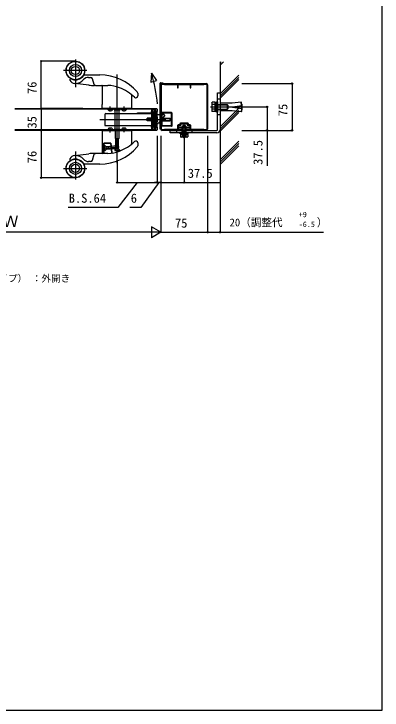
# Model space of a CAD drawing. Units: millimetres, scale not verified. Extents: x -875 to 875, y -1304 to 1298.
# Drawn here: x 284 to 875, y -1304 to -188 of the extents above; entities that cross this region are included whole.
import ezdxf
from ezdxf.enums import TextEntityAlignment as Align

# ---------------------------------------------------------------- set-up
doc = ezdxf.new("R2010")
doc.units = ezdxf.units.MM
doc.header["$LTSCALE"] = 6
for name, color, linetype in [('0-2_USER1', 3, 'Continuous'), ('0-3_YKK_11', 7, 'Continuous'), ('0-4_YKK_11E', 7, 'Continuous'), ('0-5_YKK_12', 2, 'Continuous'), ('0-6_YKK_13', 4, 'Continuous'), ('0-8_YKK_D', 6, 'Continuous'), ('0-9_YKK_ZWAK', 7, 'Continuous'), ('0-A_YSS_K', 3, 'Continuous')]:
    doc.layers.add(name, color=color, linetype=linetype)
doc.styles.add('ＭＳ ゴシック', font='')
doc.styles.get('ＭＳ ゴシック').set_extended_font_data('MS Gothic')

msp = doc.modelspace()

# ---------------------------------------------------------------- linework, layer by layer
at = {"layer": '0-3_YKK_11'}
for p, q in [((520, -372.4), (520, -301.4)), ((522, -299.4), (593, -299.4)), ((595, -301.4), (595, -372.4)), ((546.9, -366.8), (546.9, -372.1)), ((563.6, -363.1), (551.4, -363.1)), ((568.1, -372.1), (568.1, -366.8))]:
    msp.add_line(p, q, dxfattribs=at)
for points in [[(521.1, -372.3), (521.1, -356.6), (521.3, -356.4), (521.3, -352.4), (521.1, -352.2), (521.1, -321.6), (521.3, -321.4), (521.3, -317.4), (521.1, -317.2), (521.1, -301.5)], [(522.1, -300.5), (525.8, -300.5), (526, -300.7), (546.9, -300.7), (546.9, -305.8)], [(548.1, -305.8), (548.1, -300.7), (566.9, -300.7), (566.9, -305.8)], [(568.1, -305.8), (568.1, -300.7), (589, -300.7), (589.2, -300.5), (592.9, -300.5)], [(593.9, -301.5), (593.9, -317.2), (593.7, -317.4), (593.7, -321.4), (593.9, -321.6)], [(593.9, -321.6), (593.9, -352.2), (593.7, -352.4), (593.7, -356.4), (593.9, -356.6), (593.9, -372.3)], [(593, -374.4), (562.5, -374.4), (562.5, -372.4), (567, -372.4), (567, -366.9), (563.5, -366.9), (563.5, -364.2), (551.5, -364.2), (551.5, -366.9), (548, -366.9), (548, -372.4), (552.5, -372.4), (552.5, -374.4), (522, -374.4)], [(550.4, -364.1), (550.4, -365.8), (547.9, -365.8)], [(567.1, -365.8), (564.6, -365.8), (564.6, -364.1)], [(545.9, -373.1), (526, -373.1), (525.8, -373.3), (522.1, -373.3)], [(592.9, -373.3), (589.2, -373.3), (589, -373.1), (569.1, -373.1)]]:
    msp.add_lwpolyline(points, dxfattribs=at)
for centre, radius, start, end in [((522, -301.4), 2, 90.00001, 179.99999), ((522.1, -301.5), 1, 90.00001, 179.99999), ((592.9, -301.5), 1, 0.00001, 89.99999), ((593, -301.4), 2, 0.00001, 89.99999), ((547.5, -305.8), 0.6, 179.99999, 0.00001), ((567.5, -305.8), 0.6, 179.99999, 0.00001), ((547.9, -366.8), 1, 90.00001, 179.99999), ((551.4, -364.1), 1, 90.00001, 179.99999), ((563.6, -364.1), 1, 0.00001, 89.99999), ((567.1, -366.8), 1, 0.00001, 89.99999), ((522, -372.4), 2, 180.00001, 269.99999), ((522.1, -372.3), 1, 180.00001, 269.99999), ((545.9, -372.1), 1, 270.00001, 359.99999), ((569.1, -372.1), 1, 180.00001, 269.99999), ((592.9, -372.3), 1, 270.00001, 359.99999), ((593, -372.4), 2, 270.00001, 359.99999)]:
    msp.add_arc(centre, radius, start, end, dxfattribs=at)
at = {"layer": '0-4_YKK_11E'}
for p, q in [((285.821, -339.4), (513, -339.4)), ((514, -340.4), (514, -344.1)), ((513, -374.4), (285.821, -374.4))]:
    msp.add_line(p, q, dxfattribs=at)
for points in [[(285.821, -373.2), (505.8, -373.2), (505.8, -369.4), (505, -369.4), (505, -368.4), (505.8, -368.4), (505.8, -361.286), (505, -359.9), (505, -353.9), (505.8, -352.514), (505.8, -345.4), (505, -345.4), (505, -344.4), (505.8, -344.4), (505.8, -340.6), (285.821, -340.6)], [(514, -344.1), (513.7, -344.4), (512, -344.4), (512, -340.9), (507, -340.9), (507, -356.442), (506.88, -356.625), (506.88, -357.175), (507, -357.358), (507, -372.9), (512, -372.9), (512, -369.4), (514, -369.4), (514, -373.4)]]:
    msp.add_lwpolyline(points, dxfattribs=at)
for centre, start, end in [((513, -340.4), 360, 90), ((513, -373.4), 270, 360)]:
    msp.add_arc(centre, 1, start, end, dxfattribs=at)
at = {"layer": '0-5_YKK_12'}
for p, q in [((383, -260.8), (383, -305.277)), ((401.3, -278.4), (363.7, -278.4)), ((450, -426.804), (450, -284.942)), ((439, -343.973), (439, -335.926)), ((461, -343.973), (461, -336.373)), ((439, -377.874), (439, -369.827)), ((461, -377.427), (461, -369.827)), ((383, -408.523), (383, -453)), ((363.7, -435.4), (401.3, -435.4))]:
    msp.add_line(p, q, dxfattribs=at)
at = {"layer": '0-6_YKK_13'}
for p, q in [((397.142, -285.4), (422, -285.4)), ((403.906, -289.4), (407.284, -289.4)), ((505.109, -282.527), (504.038, -296.891)), ((505.109, -282.527), (512.977, -294.593)), ((404.537, -301.863), (381.806, -299.128)), ((413.066, -300.988), (410.152, -291.518)), ((504.038, -296.891), (512.977, -294.593)), ((519, -372.4), (519, -298.9)), ((414.964, -302.4), (413.495, -302.4)), ((414.964, -302.4), (435, -302.4)), ((426, -302.9), (426, -332.9)), ((473, -317.591), (473, -339.4)), ((483, -314.754), (483, -319.138)), ((615, -314.4), (615, -373.4)), ((426, -336.4), (426, -332.9)), ((601.9, -330.4), (602.481, -329.394)), ((601.9, -330.4), (601.9, -343.4)), ((607.4, -333.147), (602.481, -333.147)), ((607.4, -329.65), (609.4, -329.65)), ((615, -324.4), (611, -324.4)), ((611, -333.58), (626.88, -333.58)), ((615, -331.4), (615.5, -330.9)), ((615, -331.4), (615, -342.4)), ((634.667, -330.9), (615.5, -330.9)), ((615.5, -342.9), (615.5, -330.9)), ((626.2, -332.9), (626.2, -340.9)), ((648.731, -329.192), (634.667, -330.9)), ((635, -336.4), (649.891, -334.592)), ((649.29, -329.649), (648.734, -329.213)), ((649.394, -334.652), (648.734, -329.213)), ((649.891, -334.592), (649.29, -329.649)), ((650, -332.4), (649.63, -332.445)), ((650.5, -332.9), (650, -332.4)), ((650, -341.4), (650, -332.4)), ((650.5, -340.9), (650.5, -332.9)), ((426, -339.4), (426, -336.4)), ((473, -339.4), (426, -339.4)), ((435.2, -339.4), (435.2, -340.4)), ((435.2, -340.4), (442.8, -340.4)), ((435.598, -341.519), (435.5, -340.4)), ((442.5, -340.4), (442.402, -341.519)), ((442.8, -340.4), (442.8, -339.4)), ((445, -339.4), (445, -341.1)), ((445.3, -341.4), (454.7, -341.4)), ((447, -372.4), (447, -341.4)), ((453, -372.4), (453, -341.4)), ((455, -339.4), (455, -341.1)), ((457.598, -341.519), (457.5, -340.4)), ((464.5, -340.4), (464.402, -341.519)), ((509, -344.5), (510, -344.5)), ((509, -369.3), (509, -344.5)), ((510, -344.5), (510, -369.3)), ((514, -344.4), (512.5, -344.4)), ((512.5, -369.4), (512.5, -344.4)), ((514, -369.4), (514, -344.4)), ((537.1, -345.9), (522.1, -345.9)), ((522.1, -367.9), (522.1, -345.9)), ((599.9, -336.9), (652.307, -336.9)), ((601.9, -343.4), (602.481, -344.406)), ((607.4, -340.653), (602.481, -340.653)), ((607.4, -344.406), (602.481, -344.406)), ((611, -336.9), (615, -336.9)), ((611, -340.22), (626.88, -340.22)), ((615, -342.4), (615.5, -342.9)), ((635, -336.4), (635, -337.4)), ((635, -337.4), (649.891, -339.208)), ((649.394, -339.148), (648.734, -344.587)), ((649.29, -344.151), (648.734, -344.587)), ((649.891, -339.208), (649.29, -344.151)), ((650, -341.4), (649.63, -341.355)), ((650, -341.4), (650.5, -340.9)), ((421.923, -356.9), (528.124, -356.9)), ((431.6, -347.4), (507, -347.4)), ((482.5, -346.4), (507, -346.4)), ((482.5, -347.4), (482.5, -346.4)), ((498, -358.9), (498, -354.9)), ((507, -354.9), (498, -354.9)), ((507, -355.28), (498, -355.28)), ((512.5, -354.9), (507, -354.9)), ((512.5, -355.28), (507, -355.28)), ((510, -346.4), (512.5, -346.4)), ((510, -351.9), (510, -347.4)), ((510, -347.4), (512.5, -347.4)), ((510, -351.9), (510.9, -351.9)), ((510.9, -361.9), (510.9, -351.9)), ((511.6, -350.9), (511.6, -347.4)), ((512.5, -350.9), (511.6, -350.9)), ((512.5, -359.7), (512.5, -354.1)), ((513.7, -352.9), (513.7, -360.9)), ((514, -352.9), (514, -360.9)), ((514, -360.9), (514, -352.9)), ((526, -351.1), (519, -359.274)), ((519, -352.9), (519, -360.9)), ((519, -360.9), (519, -352.9)), ((519.3, -352.9), (519.3, -360.9)), ((525, -347.9), (520, -347.9)), ((520, -348.9), (525, -348.9)), ((521, -353.286), (520, -352.286)), ((520.5, -359.7), (520.5, -354.1)), ((520.5, -354.9), (535, -354.9)), ((520.5, -355.28), (535, -355.28)), ((521, -360.514), (521, -353.286)), ((538.1, -346.9), (521.1, -346.9)), ((521.1, -366.9), (521.1, -346.9)), ((525, -348.9), (525, -347.9)), ((526, -349.9), (526, -351.1)), ((535, -358.9), (535, -354.9)), ((537.1, -366.9), (537.1, -346.9)), ((538.1, -366.9), (538.1, -346.9)), ((615, -349.4), (611, -349.4)), ((430, -366.4), (507, -366.4)), ((482.5, -366.4), (482.5, -367.4)), ((507, -367.4), (482.5, -367.4)), ((507, -358.52), (498, -358.52)), ((507, -358.9), (498, -358.9)), ((512.5, -358.52), (507, -358.52)), ((512.5, -358.9), (507, -358.9)), ((510.9, -361.9), (510, -361.9)), ((510, -369.1), (510, -361.9)), ((511.6, -362.9), (512.5, -362.9)), ((511.6, -369.1), (511.6, -362.9)), ((513.7, -360.9), (512.5, -359.7)), ((514, -360.9), (513.7, -360.9)), ((519, -359.274), (515.658, -363.177)), ((519, -360.9), (519.3, -360.9)), ((519.3, -360.9), (520.5, -359.7)), ((520, -361.514), (521, -360.514)), ((520.5, -358.52), (535, -358.52)), ((520.5, -358.9), (535, -358.9)), ((538.1, -366.9), (521.1, -366.9)), ((537.1, -367.9), (522.1, -367.9)), ((560.5, -368.2), (554.5, -368.2)), ((555.04, -376.5), (555.04, -367.66)), ((557.5, -386.712), (557.5, -365.767)), ((559.96, -376.5), (559.96, -367.66)), ((426, -374.4), (426, -397.4)), ((426, -374.4), (473, -374.4)), ((435.5, -373.4), (435.598, -372.281)), ((442.402, -372.281), (442.5, -373.4)), ((445, -374.4), (445, -372.7)), ((445.3, -372.4), (454.7, -372.4)), ((447, -372.4), (447, -374.4)), ((447, -374.4), (447, -387.1)), ((453, -372.4), (453, -374.4)), ((453, -387.1), (453, -374.4)), ((455, -372.7), (455, -374.4)), ((457.2, -373.4), (457.2, -374.4)), ((464.8, -373.4), (457.2, -373.4)), ((457.5, -373.4), (457.598, -372.281)), ((464.402, -372.281), (464.5, -373.4)), ((464.8, -374.4), (464.8, -373.4)), ((473, -374.4), (473, -396.209)), ((510, -369.3), (509, -369.3)), ((512.5, -369.4), (514, -369.4)), ((545, -374.4), (545, -378.4)), ((551.25, -378.4), (563.75, -378.4)), ((551.25, -380), (551.25, -378.4)), ((554.7, -377.44), (554.5, -376.5)), ((560.5, -376.5), (554.5, -376.5)), ((554.7, -377.44), (555.04, -376.5)), ((554.7, -378.4), (554.7, -377.44)), ((557.5, -374.4), (557.5, -378.4)), ((560.3, -377.44), (559.96, -376.5)), ((563.75, -380), (563.75, -378.4)), ((570, -374.4), (570, -378.4)), ((447, -387.1), (447.3, -387.4)), ((448, -390.4), (448, -387.4)), ((448, -404.15), (448, -390.4)), ((452, -390.4), (452, -387.4)), ((452, -404.15), (452, -390.4)), ((551.25, -380), (563.75, -380)), ((551.726, -381.2), (551.726, -384.753)), ((552.5, -385.2), (551.726, -384.753)), ((551.925, -380), (551.925, -381.2)), ((562.5, -385.2), (552.5, -385.2)), ((554.613, -381.2), (554.613, -384.753)), ((560.387, -381.2), (560.387, -384.753)), ((562.5, -385.2), (563.274, -384.753)), ((563.075, -380), (563.075, -381.2)), ((426, -397.4), (426, -410.4)), ((426, -397.4), (428.5, -397.4)), ((440, -394.7), (428.5, -394.7)), ((428.5, -397.4), (428.5, -394.7)), ((428.5, -409.9), (428.5, -397.4)), ((428.634, -402.948), (453.04, -400.813)), ((429.947, -407.35), (429.162, -398.385)), ((430.246, -407.324), (429.461, -398.359)), ((429.5, -394.9), (439.542, -394.9)), ((431.628, -400.176), (451.253, -398.46)), ((431.663, -400.575), (451.288, -398.858)), ((440, -394.7), (440.412, -399.408)), ((440.381, -399.26), (440.04, -395.356)), ((440.843, -404.54), (440.381, -399.26)), ((451.253, -398.46), (451.689, -403.441)), ((483, -394.662), (483, -399.046)), ((381.806, -414.672), (404.537, -411.937)), ((410.152, -422.282), (413.066, -412.812)), ((413.495, -411.4), (414.964, -411.4)), ((435, -411.4), (414.964, -411.4)), ((429, -409.4), (429, -407.634)), ((430.246, -407.324), (429.947, -407.35)), ((432.064, -405.157), (430.246, -407.324)), ((451.654, -403.042), (432.029, -404.759)), ((451.689, -403.441), (432.064, -405.157)), ((441.371, -410.574), (440.843, -404.54)), ((440.847, -404.389), (441.379, -410.464)), ((441.388, -410.709), (441.4, -410.706)), ((446, -406.15), (448, -404.15)), ((446, -406.15), (446, -406.45)), ((446, -406.15), (454, -406.15)), ((446, -406.45), (454, -406.45)), ((452, -404.15), (448, -404.15)), ((454, -406.15), (452, -404.15)), ((454, -406.15), (454, -406.45)), ((422, -428.4), (397.142, -428.4)), ((407.284, -424.4), (403.906, -424.4))]:
    msp.add_line(p, q, dxfattribs=at)
for points in [[(520, -297.9), (523, -297.9), (523, -298.9), (520, -298.9), (520, -372.4), (519, -372.4)], [(611, -373.4), (611, -314.4), (615, -314.4)], [(607.4, -344.406), (607.4, -329.394), (602.481, -329.394)], [(609.4, -344.15), (607.4, -344.15), (607.4, -329.65)], [(611, -332.9), (626.2, -332.9), (627.4, -334.1), (627.4, -339.7)], [(457.2, -339.4), (457.2, -340.4), (464.8, -340.4), (464.8, -339.4)], [(508, -369.3), (507, -369.3), (507, -344.5), (508, -344.5), (509, -344.5)], [(509, -369.3), (508, -369.3), (508, -344.5)], [(611, -340.9), (626.2, -340.9), (627.4, -339.7)], [(648.731, -344.608), (634.667, -342.9), (615.5, -342.9)], [(430, -349), (430, -364.8), (430, -366.4)], [(514, -352.9), (513.7, -352.9), (512.5, -354.1)], [(525.5, -349.4), (519, -349.4), (514, -349.4)], [(519, -352.9), (519.3, -352.9), (520.5, -354.1)], [(522.1, -354.4), (523.1, -354.4), (523.1, -359.4), (522.1, -359.4)], [(554.5, -376.5), (554.5, -368.2), (555.5, -367.2)], [(560.5, -376.5), (560.5, -368.2), (559.5, -367.2), (555.5, -367.2)], [(442.8, -374.4), (442.8, -373.4), (435.2, -373.4), (435.2, -374.4)], [(510, -369.1), (511.2, -369.1), (512.5, -369.1)], [(610, -378.4), (535, -378.4), (535, -374.4), (610, -374.4)], [(560.3, -378.4), (560.3, -377.44), (560.5, -376.5)], [(447.3, -387.4), (452.7, -387.4), (453, -387.1)], [(551.726, -381.2), (563.274, -381.2), (563.274, -384.753)], [(554.451, -385.2), (555.6, -382.845), (557.5, -381.834)], [(560.549, -385.2), (559.4, -382.845), (557.5, -381.834)], [(429, -407.634), (429, -398.198), (429, -395.4)], [(429.162, -398.385), (429.461, -398.359), (431.628, -400.176), (432.064, -405.157)]]:
    msp.add_lwpolyline(points, dxfattribs=at)
for points in [[(611, -328.4), (611, -345.4), (609.4, -345.4), (609.4, -328.4)], [(510, -341.4), (510, -372.4), (512, -372.4), (512, -341.4)], [(548.5, -372.4), (548.5, -369.5), (566.5, -369.5), (566.5, -372.4)]]:
    msp.add_lwpolyline(points, close=True, dxfattribs=at)
for centre, radius in [((383, -278.4), 15), ((383, -278.4), 14.7), ((383, -278.4), 9.709), ((383, -278.4), 6.624), ((383, -435.4), 15), ((383, -435.4), 14.7), ((383, -435.4), 9.709), ((383, -435.4), 6.624)]:
    msp.add_circle(centre, radius, dxfattribs=at)
for centre, radius, start, end in [((383, -278.4), 15, 242.67786, 328.99194), ((397.142, -286.9), 1.5, 90.00099, 148.99194), ((403.906, -299.4), 10, 90, 140.22969), ((407.284, -292.4), 3, 17.10292, 90), ((422, -365.4), 80.001, 41.1281, 89.99959), ((216.3, -363.7), 300, 6.0668, 15.69866), ((375.427, -293.059), 1.5, 62.67786, 207.00257), ((383, -289.2), 10, 207.00257, 263.14008), ((383, -278.4), 15, 261.17985, 278.82015), ((383, -289.2), 10, 263.14008, 270), ((383, -282), 17.2, 270, 320.22969), ((414.977, -300.4), 2, 197.10292, 210), ((414.977, -300.4), 2, 210, 270), ((520, -298.9), 1, 90, 180), ((413.495, -227.4), 75, 263.14008, 270), ((425.2, -303.4), 1, 36.44456, 90), ((427, -302.9), 1, 174.60366, 180), ((435, -352.4), 50, 68.13628, 89.99998), ((423.828, -380.242), 79.999, 47.40829, 68.13629), ((472, -317.591), 1, 0, 38.17852), ((480.003, -319.145), 2.997, 227.26797, 0.1403), ((480, -314.754), 3, 0, 41.1286), ((605.223, -331.271), 3.323, 145.61575, 214.38425), ((614.319, -336.9), 12.419, 162.41205, 197.58795), ((436.893, -341.406), 1.3, 185, 254.11915), ((439, -334), 9, 254.11915, 285.88085), ((441.107, -341.406), 1.3, 285.88085, 355), ((445.3, -341.1), 0.3, 180, 270), ((454.7, -341.1), 0.3, 270, 0), ((458.893, -341.406), 1.3, 185, 254.11915), ((461, -334), 9, 254.11915, 285.88085), ((463.107, -341.406), 1.3, 285.88085, 355), ((537.1, -346.9), 1, 0, 90), ((605.223, -342.529), 3.323, 145.61575, 214.38425), ((431.6, -349), 1.6, 90, 180), ((525.5, -349.9), 0.5, 0, 90), ((513, -360.9), 3.5, 286.60155, 319.42544), ((537.1, -366.9), 1, 270, 0), ((436.893, -372.394), 1.3, 105.88085, 175), ((439, -379.8), 9, 74.11915, 105.88085), ((441.107, -372.394), 1.3, 5, 74.11915), ((445.3, -372.7), 0.3, 90, 180), ((454.7, -372.7), 0.3, 0, 90), ((458.893, -372.394), 1.3, 105.88085, 175), ((461, -379.8), 9, 74.11915, 105.88085), ((463.107, -372.394), 1.3, 5, 74.11915), ((610, -373.4), 1, 270, 0), ((610, -373.4), 5, 270, 0), ((553.17, -382.644), 2.556, 235.61575, 304.38425), ((557.5, -375.647), 9.553, 252.41205, 287.58795), ((561.83, -382.644), 2.556, 235.61575, 304.38425), ((422, -348.4), 80.001, 270.00041, 318.8719), ((429.5, -395.4), 0.5, 90, 180), ((439.542, -395.4), 0.5, 5, 90), ((423.828, -333.558), 79.999, 291.86371, 312.59171), ((472, -396.209), 1, 321.82148, 0), ((480.003, -394.655), 2.997, 359.8597, 132.73203), ((480, -399.046), 3, 318.8714, 0), ((413.495, -486.4), 75, 90, 96.85992), ((414.977, -413.4), 2, 150, 162.89708), ((414.977, -413.4), 2, 90, 150), ((427, -410.4), 1, 180, 270), ((427, -409.9), 1.5, 270, 0), ((426, -409.4), 3, 318.18969, 0), ((435, -361.4), 50, 270.00002, 291.86372), ((443.364, -410.4), 2, 185, 196.92345), ((441.877, -410.42), 0.5, 185, 277.98573), ((375.427, -420.741), 1.5, 152.99743, 297.32214), ((383, -424.6), 10, 96.85992, 152.99743), ((383, -435.4), 15, 31.00806, 117.32214), ((383, -435.4), 15, 81.17985, 98.82015), ((383, -424.6), 10, 90, 96.85992), ((383, -431.8), 17.2, 39.77031, 90), ((403.906, -414.4), 10, 219.77031, 270), ((407.284, -421.4), 3, 270, 342.89708), ((397.142, -426.9), 1.5, 211.00806, 269.99901)]:
    msp.add_arc(centre, radius, start, end, dxfattribs=at)
at = {"layer": '0-8_YKK_D'}
for p, q in [((382, -263.4), (327, -263.4)), ((328, -339.4), (328, -263.4)), ((650, -299.4), (731.5, -299.4)), ((730.5, -299.4), (730.5, -374.4)), ((394.637, -339.4), (327, -339.4)), ((394.637, -339.4), (327, -339.4)), ((328, -339.4), (328, -374.4)), ((650, -336.9), (691.5, -336.9)), ((394.637, -374.4), (327, -374.4)), ((394.637, -374.4), (327, -374.4)), ((328, -374.4), (328, -450.4)), ((650, -374.4), (731.5, -374.4)), ((650, -374.4), (691.5, -374.4)), ((514, -383.4), (514, -458.9)), ((514, -383.4), (514, -458.9)), ((520, -383.4), (520, -458.9)), ((520, -383.4), (520, -538.9)), ((520, -383.4), (520, -458.9)), ((557.5, -383.4), (557.5, -458.9)), ((595, -383.4), (595, -538.9)), ((595, -383.4), (595, -538.9)), ((615, -383.4), (615, -538.9)), ((450, -422.15), (450, -458.9)), ((520, -422.9), (520, -538.9)), ((382, -450.4), (327, -450.4)), ((450, -457.9), (514, -457.9)), ((514, -457.9), (509.7, -457.9)), ((520, -457.9), (514, -457.9)), ((520, -457.9), (514, -457.9)), ((520, -457.9), (524.3, -457.9)), ((520, -537.9), (504.845, -529.15)), ((504.845, -529.15), (504.845, -546.65)), ((502.5, -537.9), (66.142, -537.9)), ((520, -537.9), (489.689, -537.9)), ((520, -537.9), (504.845, -546.65)), ((520, -537.9), (595, -537.9))]:
    msp.add_line(p, q, dxfattribs=at)
for points in [[(690.5, -336.9), (690.5, -374.4), (690.5, -431.291)], [(482, -457.9), (451.296, -497.9), (371.205, -497.9)], [(517, -457.9), (487.731, -497.9), (470.367, -497.9)], [(520, -457.9), (557.5, -457.9), (614.391, -457.9)], [(595, -537.9), (615, -537.9), (781.23, -537.9)]]:
    msp.add_lwpolyline(points, dxfattribs=at)
for centre in [(328, -263.4), (730.5, -299.4), (328, -339.4), (328, -339.4), (690.5, -336.9), (328, -374.4), (328, -374.4), (690.5, -374.4), (730.5, -374.4), (328, -450.4), (450, -457.9), (514, -457.9), (514, -457.9), (520, -457.9), (520, -457.9), (557.5, -457.9), (595, -537.9), (595, -537.9), (615, -537.9)]:
    msp.add_circle(centre, 1.075, dxfattribs=at)
at = {"layer": '0-9_YKK_ZWAK'}
msp.add_lwpolyline([(-875, -1304.4), (875, -1304.4), (875, 1245.6)], dxfattribs=at)
at = {"layer": '0-A_YSS_K'}
for p, q in [((615, -264.4), (615, -434.4)), ((615, -266.332), (616.932, -264.4)), ((615, -269.867), (620.467, -264.4)), ((615, -315.829), (645, -285.829)), ((615, -319.365), (645, -289.365)), ((615, -322.9), (645, -292.9)), ((615, -368.862), (645, -338.862)), ((615, -372.398), (645, -342.398)), ((615, -375.933), (645, -345.933)), ((615, -421.895), (645, -391.895)), ((615, -425.431), (645, -395.431)), ((615, -428.966), (645, -398.966))]:
    msp.add_line(p, q, dxfattribs=at)

# ---------------------------------------------------------------- texts
at = {"layer": '0-2_USER1', "style": 'ＭＳ ゴシック'}
msp.add_text('門柱式（壁付タイプ） ：外開き', height=11, dxfattribs=at).set_placement((151.579, -620.71), align=Align.BOTTOM_LEFT)
at = {"layer": '0-8_YKK_D', "style": 'ＭＳ ゴシック'}
for s, p in [('76', (325, -316.116)), ('75', (727.5, -351.673)), ('35', (325, -371.445)), ('37.5', (687.5, -429.768)), ('76', (325, -427.116))]:
    msp.add_text(s, height=14.66, rotation=90, dxfattribs=at).set_placement(p, align=Align.BOTTOM_LEFT)
for s, height, p in [('37.5', 14.66, (563.323, -454.9)), ('B.S.64', 14.66, (372.273, -494.9)), ('6', 14.66, (471.776, -494.9)), ('Ｗ', 18.33, (266.565, -534.9)), ('+9', 8.724, (741.197, -516.3)), ('75', 14.66, (542.727, -534.9)), ('20（調整代', 12.46, (630.398, -532.099)), ('-6.5', 8.724, (741.197, -532.099)), ('）', 12.46, (770.407, -532.099))]:
    msp.add_text(s, height=height, dxfattribs=at).set_placement(p, align=Align.BOTTOM_LEFT)

doc.saveas('drawing.dxf')
